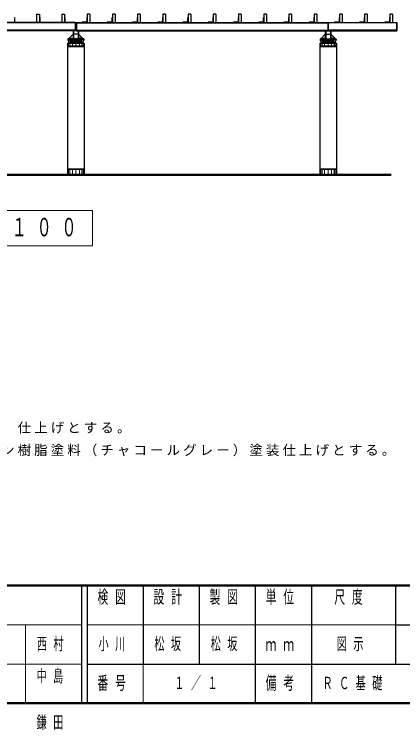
# Model space of a CAD drawing. Units: millimetres on the paper. Extents: x -365 to 10, y -38 to 257.
# Drawn here: x -250.5 to -181.2, y -4.7 to 122.9 of the extents above; entities that cross this region are included whole.
import ezdxf

# ---------------------------------------------------------------- set-up
doc = ezdxf.new("R2010")
doc.units = ezdxf.units.MM
doc.layers.add('LY_1', color=7, linetype='Continuous', lineweight=25)
doc.layers.add('LY_2', color=7, linetype='Continuous', lineweight=13)
doc.styles.add('ＭＳ ゴシック', font='')
doc.styles.get('ＭＳ ゴシック').set_extended_font_data('MS Gothic')

msp = doc.modelspace()

# ---------------------------------------------------------------- linework, layer by layer
at = {"layer": 'LY_1', "color": 40}
for p, q in [((-246.495, 122.941), (-246.495, 121.491)), ((-246.495, 122.941), (-246.015, 122.941)), ((-246.015, 122.941), (-246.015, 121.491)), ((-241.995, 122.941), (-241.995, 121.491)), ((-241.995, 122.941), (-241.515, 122.941)), ((-241.515, 122.941), (-241.515, 121.491)), ((-237.495, 122.941), (-237.495, 121.491)), ((-237.015, 122.941), (-237.495, 122.941)), ((-237.015, 122.941), (-237.015, 121.491)), ((-232.995, 122.941), (-232.995, 121.491)), ((-232.515, 122.941), (-232.995, 122.941)), ((-232.515, 122.941), (-232.515, 121.491)), ((-228.495, 122.941), (-228.495, 121.491)), ((-228.015, 122.941), (-228.495, 122.941)), ((-228.015, 122.941), (-228.015, 121.491)), ((-223.995, 122.941), (-223.995, 121.491)), ((-223.515, 122.941), (-223.995, 122.941)), ((-223.515, 122.941), (-223.515, 121.491)), ((-219.495, 122.941), (-219.495, 121.491)), ((-219.015, 122.941), (-219.495, 122.941)), ((-219.015, 122.941), (-219.015, 121.491)), ((-214.995, 122.941), (-214.995, 121.491)), ((-214.515, 122.941), (-214.995, 122.941)), ((-214.515, 122.941), (-214.515, 121.491)), ((-210.495, 122.941), (-210.495, 121.491)), ((-210.015, 122.941), (-210.495, 122.941)), ((-210.015, 122.941), (-210.015, 121.491)), ((-205.995, 122.941), (-205.995, 121.491)), ((-205.515, 122.941), (-205.995, 122.941)), ((-205.515, 122.941), (-205.515, 121.491)), ((-201.495, 122.941), (-201.495, 121.491)), ((-201.015, 122.941), (-201.495, 122.941)), ((-201.015, 122.941), (-201.015, 121.491)), ((-196.995, 122.941), (-196.995, 121.491)), ((-196.515, 122.941), (-196.995, 122.941)), ((-196.515, 122.941), (-196.515, 121.491)), ((-192.495, 122.941), (-192.495, 121.491)), ((-192.015, 122.941), (-192.495, 122.941)), ((-192.015, 122.941), (-192.015, 121.491)), ((-187.995, 122.941), (-187.995, 121.491)), ((-187.515, 122.941), (-187.995, 122.941)), ((-187.515, 122.941), (-187.515, 121.491)), ((-183.495, 122.941), (-183.495, 121.491)), ((-183.015, 122.941), (-183.495, 122.941)), ((-183.015, 122.941), (-183.015, 121.491))]:
    msp.add_line(p, q, dxfattribs=at)
at = {"layer": 'LY_1'}
for p, q in [((-239.555, 121.491), (-284.455, 121.491)), ((-239.615, 121.401), (-284.395, 121.401)), ((-250.445, 122.391), (-250.445, 121.561)), ((-250.445, 121.561), (-249.615, 121.561)), ((-245.945, 122.391), (-245.945, 121.561)), ((-245.945, 121.561), (-245.115, 121.561)), ((-241.445, 122.391), (-241.445, 121.561)), ((-241.445, 121.561), (-240.615, 121.561)), ((-239.615, 121.401), (-239.615, 120.101)), ((-239.555, 121.491), (-239.555, 120.011)), ((-239.455, 121.491), (-239.455, 120.011)), ((-239.455, 121.491), (-182.255, 121.491)), ((-239.395, 121.401), (-239.395, 120.101)), ((-239.395, 121.401), (-194.535, 121.401)), ((-237.565, 121.561), (-238.395, 121.561)), ((-237.565, 122.391), (-237.565, 121.561)), ((-233.065, 121.561), (-233.895, 121.561)), ((-233.065, 122.391), (-233.065, 121.561)), ((-228.565, 121.561), (-229.395, 121.561)), ((-228.565, 122.391), (-228.565, 121.561)), ((-224.065, 121.561), (-224.895, 121.561)), ((-224.065, 122.391), (-224.065, 121.561)), ((-219.565, 121.561), (-220.395, 121.561)), ((-219.565, 122.391), (-219.565, 121.561)), ((-215.065, 121.561), (-215.895, 121.561)), ((-215.065, 122.391), (-215.065, 121.561)), ((-210.565, 121.561), (-211.395, 121.561)), ((-210.565, 122.391), (-210.565, 121.561)), ((-206.065, 121.561), (-206.895, 121.561)), ((-206.065, 122.391), (-206.065, 121.561)), ((-201.565, 121.561), (-202.395, 121.561)), ((-201.565, 122.391), (-201.565, 121.561)), ((-197.065, 121.561), (-197.895, 121.561)), ((-197.065, 122.391), (-197.065, 121.561)), ((-194.535, 121.401), (-194.535, 120.101)), ((-194.475, 121.401), (-194.475, 120.101)), ((-182.315, 121.401), (-194.475, 121.401)), ((-192.565, 121.561), (-193.395, 121.561)), ((-192.565, 122.391), (-192.565, 121.561)), ((-188.065, 121.561), (-188.895, 121.561)), ((-188.065, 122.391), (-188.065, 121.561)), ((-183.565, 121.561), (-184.395, 121.561)), ((-183.565, 122.391), (-183.565, 121.561)), ((-182.315, 121.401), (-182.315, 120.101)), ((-182.255, 121.491), (-182.255, 120.011)), ((-239.555, 120.011), (-284.455, 120.011)), ((-239.615, 120.101), (-284.395, 120.101)), ((-240.005, 120.011), (-240.005, 118.581)), ((-239.915, 120.011), (-239.915, 118.581)), ((-239.455, 120.011), (-182.255, 120.011)), ((-239.395, 120.101), (-194.535, 120.101)), ((-239.095, 120.011), (-239.095, 118.581)), ((-239.005, 120.011), (-239.005, 118.581)), ((-195.005, 120.011), (-195.005, 118.581)), ((-194.915, 120.011), (-194.915, 118.581)), ((-182.315, 120.101), (-194.475, 120.101)), ((-194.095, 120.011), (-194.095, 118.581)), ((-194.005, 120.011), (-194.005, 118.581)), ((-240.005, 119.381), (-240.805, 118.581)), ((-239.095, 119.381), (-239.915, 119.381)), ((-238.204, 118.581), (-239.004, 119.381)), ((-195.805, 118.581), (-195.005, 119.381)), ((-194.915, 119.381), (-194.095, 119.381)), ((-194.004, 119.381), (-193.205, 118.581)), ((-238.055, 118.491), (-240.955, 118.491)), ((-238.105, 118.581), (-240.905, 118.581)), ((-240.905, 118.581), (-240.905, 118.491)), ((-238.105, 118.581), (-238.105, 118.491)), ((-195.955, 118.491), (-193.055, 118.491)), ((-195.905, 118.581), (-193.105, 118.581)), ((-195.905, 118.581), (-195.905, 118.491)), ((-193.105, 118.581), (-193.105, 118.491))]:
    msp.add_line(p, q, dxfattribs=at)
at = {"layer": 'LY_1', "color": 4}
for p, q in [((-240.955, 117.791), (-241.005, 117.741)), ((-241.005, 117.741), (-241.005, 117.291)), ((-238.005, 117.741), (-241.005, 117.741)), ((-238.055, 117.791), (-240.955, 117.791)), ((-238.054, 117.791), (-238.004, 117.741)), ((-238.005, 117.741), (-238.005, 117.291)), ((-195.955, 117.791), (-196.005, 117.741)), ((-196.005, 117.741), (-196.005, 117.291)), ((-193.005, 117.741), (-196.005, 117.741)), ((-193.055, 117.791), (-195.955, 117.791)), ((-193.054, 117.791), (-193.004, 117.741)), ((-193.005, 117.741), (-193.005, 117.291)), ((-241.005, 117.291), (-238.005, 117.291)), ((-241.005, 117.191), (-238.005, 117.191)), ((-241.005, 117.191), (-241.005, 95.391)), ((-240.955, 117.291), (-240.955, 117.191)), ((-238.055, 117.291), (-238.055, 117.191)), ((-238.005, 117.191), (-238.005, 95.391)), ((-196.005, 117.291), (-193.005, 117.291)), ((-196.005, 117.191), (-193.005, 117.191)), ((-196.005, 117.191), (-196.005, 95.391)), ((-195.955, 117.291), (-195.955, 117.191)), ((-193.055, 117.291), (-193.055, 117.191)), ((-193.005, 117.191), (-193.005, 95.391)), ((-241.005, 95.391), (-238.005, 95.391)), ((-241.005, 95.291), (-238.005, 95.291)), ((-241.005, 95.291), (-241.005, 94.291)), ((-240.955, 95.391), (-240.955, 95.291)), ((-238.055, 95.391), (-238.055, 95.291)), ((-238.005, 95.291), (-238.005, 94.291)), ((-196.005, 95.391), (-193.005, 95.391)), ((-196.005, 95.291), (-193.005, 95.291)), ((-196.005, 95.291), (-196.005, 94.291)), ((-195.955, 95.391), (-195.955, 95.291)), ((-193.055, 95.391), (-193.055, 95.291)), ((-193.005, 95.291), (-193.005, 94.291))]:
    msp.add_line(p, q, dxfattribs=at)
at = {"layer": 'LY_1', "color": 1}
for p, q in [((-240.955, 118.491), (-240.955, 118.349)), ((-240.955, 118.491), (-238.055, 118.491)), ((-240.955, 118.401), (-239.55, 118.401)), ((-240.755, 118.021), (-240.755, 117.791)), ((-240.755, 117.881), (-239.55, 117.881)), ((-240.755, 117.791), (-238.255, 117.791)), ((-240.405, 118.613), (-240.405, 118.581)), ((-240.405, 118.613), (-240.105, 118.613)), ((-240.405, 118.369), (-240.405, 118.401)), ((-240.405, 118.369), (-240.105, 118.369)), ((-240.375, 118.713), (-240.135, 118.713)), ((-240.375, 118.713), (-240.375, 118.613)), ((-240.375, 118.239), (-240.375, 118.369)), ((-240.375, 118.239), (-240.135, 118.239)), ((-240.335, 118.213), (-240.335, 118.239)), ((-240.335, 118.213), (-240.175, 118.213)), ((-240.255, 118.713), (-240.255, 118.613)), ((-240.255, 118.239), (-240.255, 118.369)), ((-240.23, 117.913), (-239.93, 117.913)), ((-240.23, 117.913), (-240.23, 117.881)), ((-240.2, 118.043), (-239.96, 118.043)), ((-240.2, 118.043), (-240.2, 117.913)), ((-240.175, 118.213), (-240.175, 118.239)), ((-240.16, 118.141), (-240.16, 118.043)), ((-240, 118.141), (-240.16, 118.141)), ((-240.135, 118.713), (-240.135, 118.613)), ((-240.135, 118.239), (-240.135, 118.369)), ((-240.105, 118.613), (-240.105, 118.581)), ((-240.105, 118.369), (-240.105, 118.401)), ((-240.08, 118.043), (-240.08, 117.913)), ((-240, 118.141), (-240, 118.043)), ((-239.96, 118.043), (-239.96, 117.913)), ((-239.93, 117.913), (-239.93, 117.881)), ((-239.55, 118.401), (-239.55, 117.881)), ((-239.46, 118.401), (-239.46, 117.881)), ((-238.055, 118.401), (-239.46, 118.401)), ((-238.255, 117.881), (-239.46, 117.881)), ((-239.08, 117.913), (-239.08, 117.881)), ((-238.78, 117.913), (-239.08, 117.913)), ((-239.05, 118.043), (-239.05, 117.913)), ((-238.81, 118.043), (-239.05, 118.043)), ((-239.01, 118.141), (-238.85, 118.141)), ((-239.01, 118.141), (-239.01, 118.043)), ((-238.93, 118.043), (-238.93, 117.913)), ((-238.905, 118.613), (-238.905, 118.581)), ((-238.605, 118.613), (-238.905, 118.613)), ((-238.905, 118.369), (-238.905, 118.401)), ((-238.605, 118.369), (-238.905, 118.369)), ((-238.635, 118.713), (-238.875, 118.713)), ((-238.875, 118.713), (-238.875, 118.613)), ((-238.875, 118.239), (-238.875, 118.369)), ((-238.635, 118.239), (-238.875, 118.239)), ((-238.85, 118.141), (-238.85, 118.043)), ((-238.835, 118.213), (-238.835, 118.239)), ((-238.675, 118.213), (-238.835, 118.213)), ((-238.81, 118.043), (-238.81, 117.913)), ((-238.78, 117.913), (-238.78, 117.881)), ((-238.755, 118.713), (-238.755, 118.613)), ((-238.755, 118.239), (-238.755, 118.369)), ((-238.675, 118.213), (-238.675, 118.239)), ((-238.635, 118.713), (-238.635, 118.613)), ((-238.635, 118.239), (-238.635, 118.369)), ((-238.605, 118.613), (-238.605, 118.581)), ((-238.605, 118.369), (-238.605, 118.401)), ((-238.255, 118.021), (-238.255, 117.791)), ((-238.055, 118.491), (-238.055, 118.349)), ((-195.955, 118.491), (-195.955, 118.349)), ((-195.955, 118.491), (-193.055, 118.491)), ((-195.955, 118.401), (-194.55, 118.401)), ((-195.755, 118.021), (-195.755, 117.791)), ((-195.755, 117.881), (-194.55, 117.881)), ((-195.755, 117.791), (-193.255, 117.791)), ((-195.405, 118.613), (-195.405, 118.581)), ((-195.405, 118.613), (-195.105, 118.613)), ((-195.405, 118.369), (-195.405, 118.401)), ((-195.405, 118.369), (-195.105, 118.369)), ((-195.375, 118.713), (-195.135, 118.713)), ((-195.375, 118.713), (-195.375, 118.613)), ((-195.375, 118.239), (-195.375, 118.369)), ((-195.375, 118.239), (-195.135, 118.239)), ((-195.335, 118.213), (-195.335, 118.239)), ((-195.335, 118.213), (-195.175, 118.213)), ((-195.255, 118.713), (-195.255, 118.613)), ((-195.255, 118.239), (-195.255, 118.369)), ((-195.23, 117.913), (-194.93, 117.913)), ((-195.23, 117.913), (-195.23, 117.881)), ((-195.2, 118.043), (-194.96, 118.043)), ((-195.2, 118.043), (-195.2, 117.913)), ((-195.175, 118.213), (-195.175, 118.239)), ((-195.16, 118.141), (-195.16, 118.043)), ((-195, 118.141), (-195.16, 118.141)), ((-195.135, 118.713), (-195.135, 118.613)), ((-195.135, 118.239), (-195.135, 118.369)), ((-195.105, 118.613), (-195.105, 118.581)), ((-195.105, 118.369), (-195.105, 118.401)), ((-195.08, 118.043), (-195.08, 117.913)), ((-195, 118.141), (-195, 118.043)), ((-194.96, 118.043), (-194.96, 117.913)), ((-194.93, 117.913), (-194.93, 117.881)), ((-194.55, 118.401), (-194.55, 117.881)), ((-194.46, 118.401), (-194.46, 117.881)), ((-193.055, 118.401), (-194.46, 118.401)), ((-193.255, 117.881), (-194.46, 117.881)), ((-194.08, 117.913), (-194.08, 117.881)), ((-193.78, 117.913), (-194.08, 117.913)), ((-194.05, 118.043), (-194.05, 117.913)), ((-193.81, 118.043), (-194.05, 118.043)), ((-194.01, 118.141), (-193.85, 118.141)), ((-194.01, 118.141), (-194.01, 118.043)), ((-193.93, 118.043), (-193.93, 117.913)), ((-193.905, 118.613), (-193.905, 118.581)), ((-193.605, 118.613), (-193.905, 118.613)), ((-193.905, 118.369), (-193.905, 118.401)), ((-193.605, 118.369), (-193.905, 118.369)), ((-193.635, 118.713), (-193.875, 118.713)), ((-193.875, 118.713), (-193.875, 118.613)), ((-193.875, 118.239), (-193.875, 118.369)), ((-193.635, 118.239), (-193.875, 118.239)), ((-193.85, 118.141), (-193.85, 118.043)), ((-193.835, 118.213), (-193.835, 118.239)), ((-193.675, 118.213), (-193.835, 118.213)), ((-193.81, 118.043), (-193.81, 117.913)), ((-193.78, 117.913), (-193.78, 117.881)), ((-193.755, 118.713), (-193.755, 118.613)), ((-193.755, 118.239), (-193.755, 118.369)), ((-193.675, 118.213), (-193.675, 118.239)), ((-193.635, 118.713), (-193.635, 118.613)), ((-193.635, 118.239), (-193.635, 118.369)), ((-193.605, 118.613), (-193.605, 118.581)), ((-193.605, 118.369), (-193.605, 118.401)), ((-193.255, 118.021), (-193.255, 117.791)), ((-193.055, 118.491), (-193.055, 118.349))]:
    msp.add_line(p, q, dxfattribs=at)
at = {"layer": 'LY_1', "lineweight": 13}
for p, q in [((-240.786, 117.741), (-240.786, 117.291)), ((-240.567, 117.741), (-240.567, 117.291)), ((-240.13, 117.741), (-240.13, 117.291)), ((-239.505, 117.741), (-239.505, 117.291)), ((-238.88, 117.741), (-238.88, 117.291)), ((-238.442, 117.741), (-238.442, 117.291)), ((-238.223, 117.741), (-238.223, 117.291)), ((-195.786, 117.741), (-195.786, 117.291)), ((-195.567, 117.741), (-195.567, 117.291)), ((-195.13, 117.741), (-195.13, 117.291)), ((-194.505, 117.741), (-194.505, 117.291)), ((-193.88, 117.741), (-193.88, 117.291)), ((-193.442, 117.741), (-193.442, 117.291)), ((-193.223, 117.741), (-193.223, 117.291)), ((-240.786, 95.291), (-240.786, 94.291)), ((-240.567, 95.291), (-240.567, 94.291)), ((-240.13, 95.291), (-240.13, 94.291)), ((-239.505, 95.291), (-239.505, 94.291)), ((-238.88, 95.291), (-238.88, 94.291)), ((-238.442, 95.291), (-238.442, 94.291)), ((-238.223, 95.291), (-238.223, 94.291)), ((-195.786, 95.291), (-195.786, 94.291)), ((-195.567, 95.291), (-195.567, 94.291)), ((-195.13, 95.291), (-195.13, 94.291)), ((-194.505, 95.291), (-194.505, 94.291)), ((-193.88, 95.291), (-193.88, 94.291)), ((-193.442, 95.291), (-193.442, 94.291)), ((-193.223, 95.291), (-193.223, 94.291)), ((-236.505, 87.924), (-287.505, 87.924)), ((-236.505, 81.624), (-236.505, 87.924)), ((-287.505, 81.624), (-236.505, 81.624))]:
    msp.add_line(p, q, dxfattribs=at)
at = {"layer": 'LY_1', "color": 1, "lineweight": 13}
for p, q in [((-240.455, 118.251), (-240.375, 118.251)), ((-240.455, 118.031), (-240.305, 118.031)), ((-239.905, 118.351), (-239.905, 118.291)), ((-239.885, 118.281), (-239.905, 118.291)), ((-239.905, 117.991), (-239.885, 118.001)), ((-239.905, 117.991), (-239.905, 117.931)), ((-239.55, 118.281), (-239.885, 118.281)), ((-239.885, 118.281), (-239.885, 118.191)), ((-239.865, 118.181), (-239.885, 118.191)), ((-239.885, 118.091), (-239.865, 118.101)), ((-239.885, 118.091), (-239.885, 118.001)), ((-239.55, 118.001), (-239.885, 118.001)), ((-239.55, 118.181), (-239.865, 118.181)), ((-239.865, 118.181), (-239.865, 118.101)), ((-239.55, 118.101), (-239.865, 118.101)), ((-239.48, 118.181), (-239.53, 118.181)), ((-239.46, 118.281), (-239.125, 118.281)), ((-239.46, 118.181), (-239.145, 118.181)), ((-239.46, 118.101), (-239.145, 118.101)), ((-239.46, 118.001), (-239.125, 118.001)), ((-239.145, 118.181), (-239.125, 118.191)), ((-239.145, 118.181), (-239.145, 118.101)), ((-239.125, 118.091), (-239.145, 118.101)), ((-239.125, 118.281), (-239.105, 118.291)), ((-239.125, 118.281), (-239.125, 118.191)), ((-239.125, 118.091), (-239.125, 118.001)), ((-239.105, 117.991), (-239.125, 118.001)), ((-239.105, 118.351), (-239.105, 118.291)), ((-239.105, 117.991), (-239.105, 117.931)), ((-238.555, 118.031), (-238.705, 118.031)), ((-238.555, 118.251), (-238.635, 118.251)), ((-195.455, 118.251), (-195.375, 118.251)), ((-195.455, 118.031), (-195.305, 118.031)), ((-194.905, 118.351), (-194.905, 118.291)), ((-194.885, 118.281), (-194.905, 118.291)), ((-194.905, 117.991), (-194.885, 118.001)), ((-194.905, 117.991), (-194.905, 117.931)), ((-194.55, 118.281), (-194.885, 118.281)), ((-194.885, 118.281), (-194.885, 118.191)), ((-194.865, 118.181), (-194.885, 118.191)), ((-194.885, 118.091), (-194.865, 118.101)), ((-194.885, 118.091), (-194.885, 118.001)), ((-194.55, 118.001), (-194.885, 118.001)), ((-194.55, 118.181), (-194.865, 118.181)), ((-194.865, 118.181), (-194.865, 118.101)), ((-194.55, 118.101), (-194.865, 118.101)), ((-194.48, 118.181), (-194.53, 118.181)), ((-194.46, 118.281), (-194.125, 118.281)), ((-194.46, 118.181), (-194.145, 118.181)), ((-194.46, 118.101), (-194.145, 118.101)), ((-194.46, 118.001), (-194.125, 118.001)), ((-194.145, 118.181), (-194.125, 118.191)), ((-194.145, 118.181), (-194.145, 118.101)), ((-194.125, 118.091), (-194.145, 118.101)), ((-194.125, 118.281), (-194.105, 118.291)), ((-194.125, 118.281), (-194.125, 118.191)), ((-194.125, 118.091), (-194.125, 118.001)), ((-194.105, 117.991), (-194.125, 118.001)), ((-194.105, 118.351), (-194.105, 118.291)), ((-194.105, 117.991), (-194.105, 117.931)), ((-193.555, 118.031), (-193.705, 118.031)), ((-193.555, 118.251), (-193.635, 118.251))]:
    msp.add_line(p, q, dxfattribs=at)
at = {"layer": 'LY_1', "lineweight": 50}
msp.add_line((-183.233, 94.291), (-341.755, 94.291), dxfattribs=at)
at = {"layer": 'LY_1', "color": 1}
for centre, radius, start, end in [((-240.855, 118.349), 0.1, 180, 242.74229), ((-241.024, 118.021), 0.269, 0, 62.74229), ((-237.986, 118.021), 0.269, 117.25771, 179.99999), ((-238.155, 118.349), 0.1, 297.25771, 0), ((-195.855, 118.349), 0.1, 180, 242.74229), ((-196.024, 118.021), 0.269, 0, 62.74229), ((-192.986, 118.021), 0.269, 117.25771, 179.99999), ((-193.155, 118.349), 0.1, 297.25771, 0)]:
    msp.add_arc(centre, radius, start, end, dxfattribs=at)
at = {"layer": 'LY_1', "color": 1, "lineweight": 13}
for centre, radius, start, end in [((-240.455, 118.141), 0.11, 90.00001, 267.3386), ((-240.305, 118.141), 0.11, 270, 40.88696), ((-239.955, 118.351), 0.05, 0, 90), ((-239.955, 117.931), 0.05, 270, 0), ((-239.055, 118.351), 0.05, 89.99999, 180), ((-239.055, 117.931), 0.05, 179.99999, 270), ((-238.705, 118.141), 0.11, 139.11303, 270), ((-238.555, 118.141), 0.11, 270, 90), ((-195.455, 118.141), 0.11, 90.00001, 267.3386), ((-195.305, 118.141), 0.11, 270, 40.88696), ((-194.955, 118.351), 0.05, 0, 90), ((-194.955, 117.931), 0.05, 270, 0), ((-194.055, 118.351), 0.05, 89.99999, 180), ((-194.055, 117.931), 0.05, 179.99999, 270), ((-193.705, 118.141), 0.11, 139.11303, 270), ((-193.555, 118.141), 0.11, 270, 90)]:
    msp.add_arc(centre, radius, start, end, dxfattribs=at)
at = {"layer": 'LY_2', "lineweight": 50}
for p, q in [((-365, 21), (0, 21)), ((-365, 0), (0, 0))]:
    msp.add_line(p, q, dxfattribs=at)
at = {"layer": 'LY_2', "color": 211, "lineweight": 25}
for p, q in [((-238.5, 21), (-238.5, 0)), ((-237.5, 21), (-237.5, 0)), ((-227.5, 21), (-227.5, 7)), ((-217.5, 21), (-217.5, 7)), ((-207.5, 21), (-207.5, 0)), ((-197.5, 21), (-197.5, 7)), ((-182.5, 21), (-182.5, 7)), ((-182.5, 14), (-70, 14)), ((-237.5, 7), (0, 7))]:
    msp.add_line(p, q, dxfattribs=at)
at = {"layer": 'LY_2'}
for p, q in [((-365, 14), (-238.5, 14)), ((-248.5, 14), (-248.5, 0)), ((-237.5, 14), (-182.5, 14)), ((-365, 7), (-238.5, 7)), ((-227.5, 7), (-227.5, 0))]:
    msp.add_line(p, q, dxfattribs=at)
at = {"layer": 'LY_2', "lineweight": 25}
msp.add_line((-197.5, 7), (-197.5, 0), dxfattribs=at)

# ---------------------------------------------------------------- texts
at = {"layer": 'LY_1', "style": 'ＭＳ ゴシック'}
for s, insert, char_height, attachment_point in [('\\T1.64;\\W0.6;立面図\u3000Ｓ＝１／１００', (-262.005, 84.774), 3.299, 5), ('\\T1.23;鋼材は、電気亜鉛メッキ処理の上、ウレタン樹脂塗料塗装（チャコールグレー）仕上げとする。', (-356.191, 48.069), 1.76, 7), ('\\T1.23;マルチジョイントは、鋳鉄（ＦＣＤ４５０）とし、亜鉛溶射処理の上、ウレタン樹脂塗料（チャコールグレー）塗装仕上げとする。', (-356.191, 44.069), 1.76, 7), ('\\T1.64;\\W0.6;西村', (-243.5, 10.5), 2.199, 5), ('\\T1.64;\\W0.6;小川', (-232.5, 10.5), 2.199, 5), ('\\T1.64;\\W0.6;松坂', (-225.5, 10.5), 2.199, 4), ('\\T1.64;\\W0.6;松坂', (-212.5, 10.5), 2.199, 5), ('\\T1.64;\\W0.6;図示', (-190, 10.5), 2.199, 5), ('\\T1.64;\\W0.6;中島', (-246.5, 6), 2.199, 1), ('\\T1.64;\\W0.6;１／１', (-217.5, 3.5), 2.199, 5), ('\\T1.64;\\W0.6;ＲＣ基礎', (-195.5, 3.5), 2.199, 4), ('\\T1.64;\\W0.6;鎌田', (-246.5, -3.5), 2.199, 4)]:
    msp.add_mtext(s, dxfattribs=dict(at, insert=insert, char_height=char_height, attachment_point=attachment_point))
at = {"layer": 'LY_2', "color": 4, "char_height": 2.346, "style": 'ＭＳ ゴシック'}
for s, insert, attachment_point in [('\\T1.64;\\W0.6;検図', (-232.5, 20.167), 2), ('\\T1.64;\\W0.6;設計', (-222.5, 20.167), 2), ('\\T1.64;\\W0.6;製図', (-212.5, 20.167), 2), ('\\T1.64;\\W0.6;単位', (-202.5, 20.167), 2), ('\\T1.64;\\W0.6;尺度', (-190.25, 20.167), 2), ('\\T1.64;\\W0.6;ｍｍ', (-202.5, 10.5), 5), ('\\T1.64;\\W0.6;番号', (-232.5, 3.5), 5), ('\\T1.64;\\W0.6;備考', (-202.5, 3.5), 5)]:
    msp.add_mtext(s, dxfattribs=dict(at, insert=insert, attachment_point=attachment_point))

doc.saveas('drawing.dxf')
